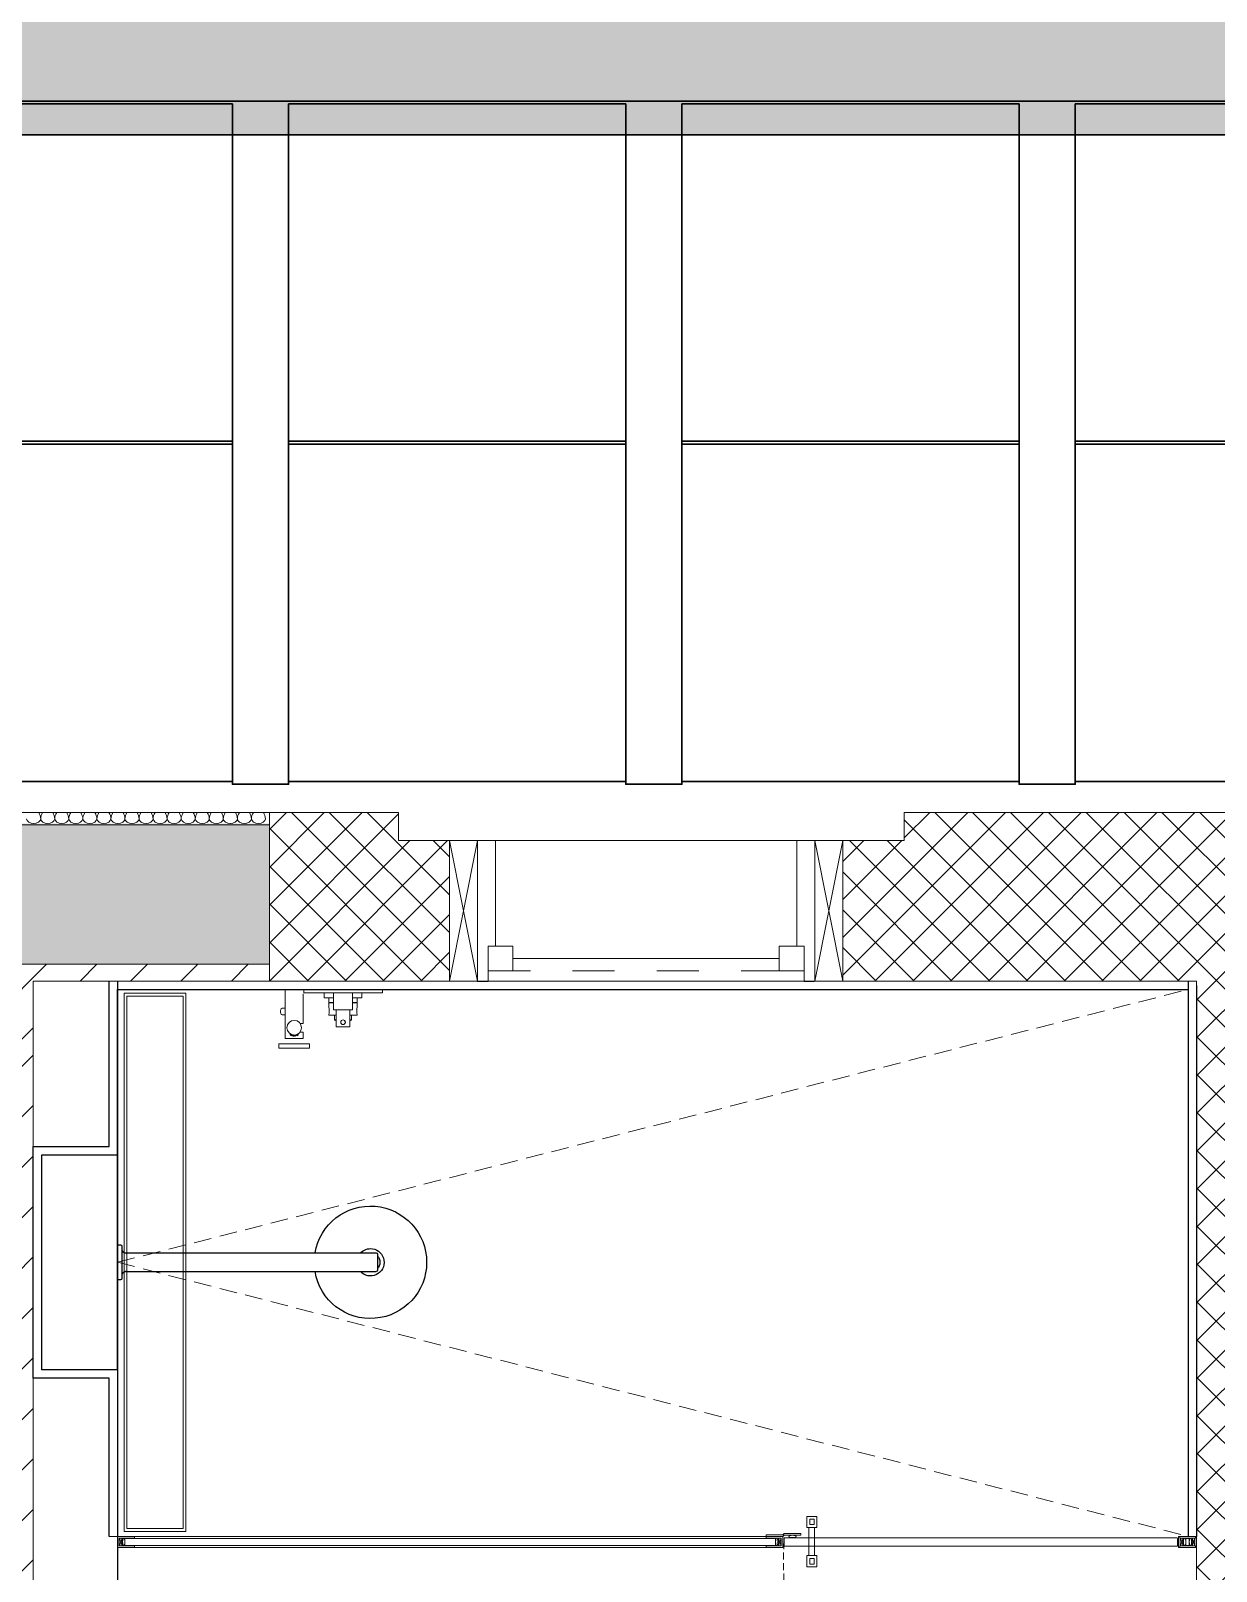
# Model space of a CAD drawing. Header units: millimetres. Extents: x -18512 to 101824, y -95768 to 52898.
# Drawn here: x 17984 to 20093, y -51722 to -48982 of the extents above; entities that cross this region are included whole.
import ezdxf

# ---------------------------------------------------------------- set-up
doc = ezdxf.new("R2010")
doc.units = ezdxf.units.MM
doc.header["$LTSCALE"] = 25
for name, pattern in [('Dash 3mm', [6, 3, -3]), ('DASHED', [0.75, 0.5, -0.25]), ('HIDDEN', [0.375, 0.25, -0.125])]:
    doc.linetypes.add(name, pattern=pattern)
doc.layers.get('0').update_dxf_attribs({"color": 254, "lineweight": 0})
for name, color, linetype, lineweight in [('027 Sanitry Ware', 1, 'Continuous', 0), ('1064-BP 01$0$Wall finish-plaster & paint', 240, 'Continuous', 5), ('A-DETL-INSL', 8, 'Continuous', 9), ('A-GLAZ', 6, 'Continuous', 9), ('A-GLAZ-FRAM', 6, 'Continuous', 18), ('A-GLAZ-GLAS', 6, 'Continuous', 18), ('A-TILES', 43, 'Continuous', 30), ('A200-1 Fine Outline', 8, 'Continuous', 9), ('A300-2 Openings', 4, 'Continuous', 15), ('Archi-frame', 253, 'Continuous', 9), ('I-WALL', 2, 'Continuous', 9), ('S-COLS', 6, 'Continuous', 9), ('X2$0$I-WALL', 2, 'Continuous', 18)]:
    doc.layers.add(name, color=color, linetype=linetype, lineweight=lineweight)
for name, color, linetype in [('1_Wall finish', 2, 'Continuous'), ('3_Sanitaryware', 2, 'Continuous'), ('4_Sanitaryware', 1, 'Continuous'), ('AR WALL HATCH', 8, 'Continuous'), ('Detail - interior', 9, 'Continuous')]:
    doc.layers.add(name, color=color, linetype=linetype)

# ---------------------------------------------------------------- blocks, each defined once
blk = doc.blocks.new('F  Fixed - 60 x 270-9060086-GROUND FLOOR PLAN')
at = {"layer": 'A-GLAZ', "linetype": 'Dash 3mm', "lineweight": 18}
for p, q in [((-281, 120), (281, 120)), ((-253.1, 120), (-281, 120)), ((-281, -112), (300, -112)), ((-247.8, -112), (-281, -112))]:
    blk.add_line(p, q, dxfattribs=at)
at = {"layer": 'A-GLAZ-FRAM'}
for p, q in [((-300, 139), (-281, 139)), ((-281, 139), (-281, 76)), ((281, 139), (281, 76)), ((298.9, 139), (281, 139)), ((-281, 120), (-237, 120)), ((-237, 120), (-237, 76)), ((237, 120), (237, 76)), ((281, 120), (237, 120)), ((-281, 76), (-237, 76)), ((-268, 76), (-268, -112)), ((237, 76), (281, 76)), ((268, 76), (268, -112)), ((-300, -112), (-268, -112)), ((300, -112), (268, -112))]:
    blk.add_line(p, q, dxfattribs=at)
at = {"layer": 'A-GLAZ-GLAS'}
blk.add_line((-237, 98), (237, 98), dxfattribs=at)
blk = doc.blocks.new('FGTH')
at = {"layer": '027 Sanitry Ware', "linetype": 'Continuous'}
for p, q in [((30542.7, 8929.3), (30542.7, 8789.3)), ((30542.7, 8929.3), (30548.7, 8929.3)), ((30548.7, 8929.3), (30548.7, 8789.3)), ((30557.7, 8892.8), (30548.7, 8892.8)), ((30557.7, 8876.3), (30557.7, 8892.8)), ((30565.7, 8884.3), (30557.7, 8884.3)), ((30565.7, 8884.3), (30565.7, 8876.3)), ((30566.2, 8882.3), (30565.7, 8882.3)), ((30566.2, 8884.3), (30566.2, 8876.3)), ((30573.9, 8884.3), (30566.2, 8884.3)), ((30588.2, 8884.3), (30587.5, 8884.3)), ((30588.2, 8884.3), (30588.2, 8871.3)), ((30578.7, 8876.3), (30548.7, 8876.3)), ((30578.7, 8876.3), (30578.7, 8842.3)), ((30578.9, 8868.3), (30578.7, 8868.3)), ((30578.7, 8850.3), (30578.9, 8850.3)), ((30578.9, 8871.3), (30578.9, 8847.3)), ((30608.9, 8871.3), (30578.9, 8871.3)), ((30596.8, 8874.3), (30588.2, 8874.3)), ((30596.8, 8874.3), (30596.8, 8871.3)), ((30597.3, 8871.3), (30597.3, 8873.9)), ((30608.9, 8871.3), (30608.9, 8847.3)), ((30548.7, 8842.3), (30578.7, 8842.3)), ((30548.7, 8825.8), (30557.7, 8825.8)), ((30557.7, 8825.8), (30557.7, 8842.3)), ((30557.7, 8834.3), (30565.7, 8834.3)), ((30565.7, 8842.3), (30565.7, 8834.3)), ((30565.7, 8836.3), (30566.2, 8836.3)), ((30566.2, 8842.3), (30566.2, 8834.3)), ((30566.2, 8834.3), (30573.9, 8834.3)), ((30578.9, 8847.3), (30608.9, 8847.3)), ((30587.5, 8834.3), (30588.2, 8834.3)), ((30588.2, 8847.3), (30588.2, 8834.3)), ((30588.2, 8844.3), (30596.8, 8844.3)), ((30596.8, 8847.3), (30596.8, 8844.3)), ((30597.3, 8844.7), (30597.3, 8847.3)), ((30542.7, 8789.3), (30548.7, 8789.3))]:
    blk.add_line(p, q, dxfattribs=at)
for radius in [4.15, 4]:
    blk.add_circle((30600.9, 8859.3), radius, dxfattribs=at)
for centre, radius, start, end in [((30580.7, 8919.5), 35.8, 259.0897, 280.9103), ((30596.8, 8873.8), 0.5, 14.8036, 90), ((30541.9, 8859.3), 57.3, 12.0993, 14.8036), ((30580.7, 8799.1), 35.8, 79.0897, 100.9103), ((30596.8, 8844.8), 0.5, 270, 345.1964), ((30541.9, 8859.3), 57.3, 345.1964, 347.9007)]:
    blk.add_arc(centre, radius, start, end, dxfattribs=at)
blk = doc.blocks.new('dfghdj')
at = {"layer": '4_Sanitaryware', "color": 8, "ltscale": 8}
for p, q in [((31019.7, 8990.6), (31019.5, 8990.2)), ((31027.6, 9000.5), (31022.4, 9000.5)), ((31027.6, 8938.5), (31027.6, 9000.5)), ((30565.3, 8984), (30565.3, 8955)), ((30575.1, 8986), (30646.1, 8986)), ((30653.3, 8986), (31012.6, 8986)), ((30646.1, 8953), (30575.1, 8953)), ((31012.6, 8953), (30653.3, 8953)), ((31022.4, 8938.5), (31027.6, 8938.5))]:
    blk.add_line(p, q, dxfattribs=at)
blk.add_arc((30577.7, 8969.5), 100, 9.5183, 350.4817, dxfattribs=at)
at = {"layer": '4_Sanitaryware', "color": 8, "ltscale": 64}
for centre, radius, start, end in [((30577.7, 8969.5), 24.3, 99.0197, 317.0898), ((30577.7, 8969.5), 24.3, 42.9102, 99.0197), ((31022.4, 8998.4), 2.07, 90, 180), ((30577.7, 8969.5), 16.8, 156.9261, 203.0739), ((30577.7, 8969.5), 16.8, 137.6005, 156.9261), ((30577.7, 8969.5), 16.8, 203.0739, 222.3995), ((30567.3, 8984), 2.07, 90, 180), ((30567.3, 8955), 2.07, 180, 270), ((31022.4, 8940.6), 2.07, 180, 270)]:
    blk.add_arc(centre, radius, start, end, dxfattribs=at)
at = {"layer": '4_Sanitaryware', "color": 8, "ltscale": 8}
for points, knots in [([(31019.3, 8989.8), (31019.3, 8989.8), (31019.1, 8989.5), (31018.7, 8988.9), (31018, 8988.1), (31016.9, 8987.2), (31015.5, 8986.5), (31014, 8986.1), (31013.1, 8986), (31012.6, 8986)], [0, 0, 0, 0, 0.025844, 0.165514, 0.296488, 0.48198, 0.717822, 0.853036, 1, 1, 1, 1]), ([(31019.4, 8990.1), (31019.4, 8990), (31019.3, 8989.8), (31019.1, 8989.4), (31018.8, 8989.1), (31018.7, 8989)], [0, 0, 0, 0, 0.078009, 0.801867, 1, 1, 1, 1]), ([(31018.7, 8989), (31018.9, 8989.2), (31019.1, 8989.6), (31019.3, 8989.9), (31019.4, 8990)], [0, 0, 0, 0, 0.704996, 1, 1, 1, 1]), ([(31020.4, 8993.8), (31020.4, 8993.5), (31020.3, 8992.9), (31020.2, 8992.1), (31019.9, 8991.2), (31019.6, 8990.4), (31019.3, 8989.9), (31019.2, 8989.8)], [0, 0, 0, 0, 0.229496, 0.417283, 0.613695, 0.920575, 1, 1, 1, 1]), ([(31020.4, 8998.4), (31020.4, 8998.3), (31020.4, 8998.1), (31020.4, 8996.4), (31020.4, 8993.7), (31020.4, 8990.1), (31020.4, 8985.7), (31020.4, 8980.6), (31020.4, 8975.2), (31020.4, 8971.4), (31020.4, 8969.5)], [0, 0, 0, 0, 0.124999, 0.249998, 0.374997, 0.499996, 0.624995, 0.749994, 0.874993, 1, 1, 1, 1]), ([(30567.3, 8986), (30567.4, 8986), (30567.6, 8986), (30569.3, 8986), (30571.7, 8986), (30574, 8986), (30575.1, 8986)], [0, 0, 0, 0, 0.250005, 0.5, 0.749994, 1, 1, 1, 1]), ([(30646.1, 8986), (30647.3, 8986), (30649.5, 8986), (30652, 8986), (30653.3, 8986)], [0, 0, 0, 0, 0.5, 1, 1, 1, 1]), ([(31020.4, 8969.5), (31020.4, 8967.6), (31020.4, 8963.8), (31020.4, 8958.4), (31020.4, 8953.3), (31020.4, 8948.9), (31020.4, 8945.3), (31020.4, 8942.6), (31020.4, 8940.9), (31020.4, 8940.7), (31020.4, 8940.6)], [0, 0, 0, 0, 0.125007, 0.250006, 0.375005, 0.500004, 0.625003, 0.750002, 0.875001, 1, 1, 1, 1]), ([(30575.1, 8953), (30574, 8953), (30571.7, 8953), (30569.3, 8953), (30567.6, 8953), (30567.4, 8953), (30567.3, 8953)], [0, 0, 0, 0, 0.250006, 0.5, 0.749995, 1, 1, 1, 1]), ([(30653.3, 8953), (30652, 8953), (30649.5, 8953), (30647.3, 8953), (30646.1, 8953)], [0, 0, 0, 0, 0.5, 1, 1, 1, 1]), ([(31012.6, 8953), (31013.4, 8952.9), (31014.7, 8952.8), (31016.4, 8952.1), (31017.6, 8951.2), (31018.3, 8950.5), (31018.6, 8950.1), (31018.7, 8950)], [0, 0, 0, 0, 0.2736339, 0.5177723, 0.7300565, 0.9063202, 1, 1, 1, 1]), ([(31012.6, 8953), (31013, 8953), (31013.6, 8952.9), (31014.6, 8952.7), (31015.5, 8952.4), (31016.6, 8951.9), (31017.7, 8951.1), (31018.6, 8950.2), (31019.2, 8949.3), (31019.7, 8948.5), (31020, 8947.7), (31020.2, 8946.9), (31020.3, 8946.1), (31020.4, 8945.5), (31020.4, 8945.2)], [0, 0, 0, 0, 0.0625135, 0.1249831, 0.1853865, 0.2500453, 0.3749136, 0.4998563, 0.58115, 0.6641166, 0.7499517, 0.8299762, 0.9064919, 1, 1, 1, 1]), ([(31018.7, 8950.1), (31018.9, 8949.8), (31019.1, 8949.5), (31019.3, 8949.2), (31019.3, 8949.2)], [0, 0, 0, 0, 0.841658, 1, 1, 1, 1]), ([(31018.7, 8950), (31018.8, 8949.9), (31019.1, 8949.6), (31019.4, 8948.9), (31019.9, 8948), (31020.1, 8947.2), (31020.3, 8946.8)], [0, 0, 0, 0, 0.062938, 0.292704, 0.604963, 1, 1, 1, 1])]:
    blk.add_open_spline(points, degree=3, knots=knots, dxfattribs=at)

msp = doc.modelspace()

# ---------------------------------------------------------------- hatches: boundary and pattern name
at = {"layer": 'A-TILES', "ltscale": 25}
h = msp.add_hatch(dxfattribs=at)
h.set_pattern_fill('HTREECRS', color=9, scale=1500, style=0, pattern_type=2)
h.set_pattern_definition([(113.19859, (-190814, 56110.64), (-1500.00002, 2999.99999), [114.237, -11309.423]), (156.80141, (-190709, 56065.64), (-7499.99998, 3000.00007), [114.237, -11309.423]), (68.19859, (-190739, 55990.64), (1499.99996, 4500), [80.7775, -7996.97]), (128.65981, (-190679, 55915.64), (-1500, 1500.00001), [96.047, -9508.6395]), (30.96376, (-190754, 55870.64), (4499.99997, 3000.00004), [87.464, -8658.964]), (90, (-190754, 55765.6), (-1500, -6e-13), [105, -1395]), (351.8699, (-190859, 55780.64), (1500, 2e-05), [106.066, -10500.536]), (50.19443, (-190934, 55690.64), (5999.99999, 7500.00001), [117.154, -11598.221]), (308.65981, (-190994, 55765.64), (1500, -1500.00001), [96.047, -9508.6395]), (30.96376, (-191069, 55720.64), (4499.99997, 3000.00004), [87.464, -8658.964]), (279.46232, (-191084, 55810.64), (1499.99998, -7500), [91.2414, -9032.902]), (1e-14, (-191174, 55810.6), (-7e-13, 1500), [90, -1410]), (243.43495, (-191129, 55900.64), (1e-05, -1500), [100.623, -3253.479]), (341.56505, (-191219, 55930.64), (1500, 1e-07), [94.868, -4648.548]), (218.65981, (-191144, 55990.64), (-1500.00001, -1500), [96.047, -9508.6395]), (315, (-191204, 56050.6), (1500, 2e-13), [84.853, -2036.4675]), (198.43495, (-191114, 56080.64), (-3000, -1500), [94.868, -4648.548]), (260.53768, (-191099, 56170.64), (1e-05, -1500), [91.2414, -9032.902]), (167.47119, (-190964, 56140.64), (-7499.99999, 1500.00004), [138.293, -13691.0235]), (215.53768, (-190859, 56215.64), (-5999.99999, -4500.00003), [129.035, -12774.453]), (113.19859, (-190154, 56845.64), (-1500.00002, 2999.99999), [114.237, -11309.423]), (156.80141, (-190049, 56800.64), (-7499.99998, 3000.00007), [114.237, -11309.423]), (68.19859, (-190079, 56725.64), (1499.99996, 4500), [80.7775, -7996.97]), (128.65981, (-190019, 56650.64), (-1500, 1500.00001), [96.047, -9508.6395]), (30.96376, (-190094, 56605.64), (4499.99997, 3000.00004), [87.464, -8658.964]), (90, (-190094, 56500.6), (-1500, -6e-13), [105, -1395]), (351.8699, (-190199, 56515.64), (1500, 2e-05), [106.066, -10500.536]), (50.19443, (-190274, 56425.64), (5999.99999, 7500.00001), [117.154, -11598.221]), (308.65981, (-190334, 56500.64), (1500, -1500.00001), [96.047, -9508.6395]), (30.96376, (-190409, 56455.64), (4499.99997, 3000.00004), [87.464, -8658.964]), (279.46232, (-190424, 56545.64), (1499.99998, -7500), [91.2414, -9032.902]), (1e-14, (-190514, 56545.6), (-7e-13, 1500), [90, -1410]), (243.43495, (-190469, 56635.64), (1e-05, -1500), [100.623, -3253.479]), (341.56505, (-190559, 56665.64), (1500, 1e-07), [94.868, -4648.548]), (218.65981, (-190484, 56725.64), (-1500.00001, -1500), [96.047, -9508.6395]), (315, (-190544, 56785.6), (1500, 2e-13), [84.853, -2036.4675]), (198.43495, (-190454, 56815.64), (-3000, -1500), [94.868, -4648.548]), (260.53768, (-190439, 56905.64), (1e-05, -1500), [91.2414, -9032.902]), (167.47119, (-190304, 56875.64), (-7499.99999, 1500.00004), [138.293, -13691.0235]), (215.53768, (-190199, 56950.64), (-5999.99999, -4500.00003), [129.035, -12774.453]), (113.19859, (-190941.5, 56740.64), (-1500.00002, 2999.99999), [57.118, -11366.541]), (156.80141, (-190889, 56718.14), (-7499.99998, 3000.00007), [57.118, -11366.541]), (68.19859, (-190904, 56680.64), (1499.99996, 4500), [40.389, -8037.3585]), (128.65981, (-190874, 56643.14), (-1500, 1500.00001), [48.023, -9556.663]), (30.96376, (-190911.5, 56620.64), (4499.99997, 3000.00004), [43.732, -8702.696]), (90, (-190911.5, 56568.1), (-1500, -6e-13), [52.5, -1447.5]), (351.8699, (-190964, 56575.64), (1500, 2e-05), [53.033, -10553.569]), (50.19443, (-191001.5, 56530.64), (5999.99999, 7500.00001), [58.577, -11656.798]), (308.65981, (-191031.5, 56568.14), (1500, -1500.00001), [48.023, -9556.663]), (30.96376, (-191069, 56545.64), (4499.99997, 3000.00004), [43.732, -8702.696]), (279.46232, (-191076.5, 56590.64), (1499.99998, -7500), [45.621, -9078.523]), (1e-14, (-191121.5, 56590.6), (-7e-13, 1500), [45, -1455]), (243.43495, (-191099, 56635.64), (1e-05, -1500), [50.3115, -3303.79]), (341.56505, (-191144, 56650.64), (1500, 1e-07), [47.434, -4695.982]), (218.65981, (-191106.5, 56680.64), (-1500.00001, -1500), [48.023, -9556.663]), (315, (-191136.5, 56710.6), (1500, 2e-13), [42.426, -2078.894]), (198.43495, (-191091.5, 56725.64), (-3000, -1500), [47.434, -4695.982]), (260.53768, (-191084, 56770.64), (1e-05, -1500), [45.621, -9078.523]), (167.47119, (-191016.5, 56755.64), (-7499.99999, 1500.00004), [69.147, -13760.17]), (215.53768, (-190964, 56793.14), (-5999.99999, -4500.00003), [64.5174, -12838.9705]), (113.19859, (-190221.5, 56350.64), (-1500.00002, 2999.99999), [57.118, -11366.541]), (156.80141, (-190169, 56328.14), (-7499.99998, 3000.00007), [57.118, -11366.541]), (68.19859, (-190184, 56290.64), (1499.99996, 4500), [40.389, -8037.3585]), (128.65981, (-190154, 56253.14), (-1500, 1500.00001), [48.023, -9556.663]), (30.96376, (-190191.5, 56230.64), (4499.99997, 3000.00004), [43.732, -8702.696]), (90, (-190191.5, 56178.1), (-1500, -6e-13), [52.5, -1447.5]), (351.8699, (-190244, 56185.64), (1500, 2e-05), [53.033, -10553.569]), (50.19443, (-190281.5, 56140.64), (5999.99999, 7500.00001), [58.577, -11656.798]), (308.65981, (-190311.5, 56178.14), (1500, -1500.00001), [48.023, -9556.663]), (30.96376, (-190349, 56155.64), (4499.99997, 3000.00004), [43.732, -8702.696]), (279.46232, (-190356.5, 56200.64), (1499.99998, -7500), [45.621, -9078.523]), (1e-14, (-190401.5, 56200.6), (-7e-13, 1500), [45, -1455]), (243.43495, (-190379, 56245.64), (1e-05, -1500), [50.3115, -3303.79]), (341.56505, (-190424, 56260.64), (1500, 1e-07), [47.434, -4695.982]), (218.65981, (-190386.5, 56290.64), (-1500.00001, -1500), [48.023, -9556.663]), (315, (-190416.5, 56320.6), (1500, 2e-13), [42.426, -2078.894]), (198.43495, (-190371.5, 56335.64), (-3000, -1500), [47.434, -4695.982]), (260.53768, (-190364, 56380.64), (1e-05, -1500), [45.621, -9078.523]), (167.47119, (-190296.5, 56365.64), (-7499.99999, 1500.00004), [69.147, -13760.17]), (215.53768, (-190244, 56403.14), (-5999.99999, -4500.00003), [64.5174, -12838.9705]), (1e-14, (-190289, 56275.6), (-7e-13, 1500), [0, -1500]), (90, (-190281.5, 56268.1), (-1500, -6e-13), [15, -1485]), (1e-14, (-190296.5, 56268.1), (-7e-13, 1500), [15, -1485]), (270, (-190296.5, 56283.1), (1500, 4e-13), [15, -1485]), (180, (-190281.5, 56283.1), (5e-13, -1500), [15, -1485]), (9.46232, (-190371.5, 56268.14), (7500, 1499.99998), [45.621, -9078.523]), (303.69007, (-190326.5, 56343.14), (1500, -1500), [54.083, -5354.244]), (344.0546, (-190379, 56305.64), (6000, -1500.00002), [54.601, -10865.564]), (33.69007, (-190364, 56223.14), (1500, 1500), [54.083, -5354.244]), (59.03624, (-190326.5, 56193.14), (1500.00002, 3000), [43.732, -8702.696]), (90, (-190281.5, 56178.1), (-1500, -6e-13), [52.5, -1447.5]), (139.398705, (-190221.5, 56208.14), (-8999.99995, 7500.00005), [69.147, -13760.17]), (171.8699, (-190206.5, 56268.14), (-1500, -2e-05), [53.033, -10553.569]), (30.96376, (-190259, 56290.64), (4499.99997, 3000.00004), [43.732, -8702.696]), (71.56505, (-190281.5, 56298.14), (-1e-07, 1500), [71.151, -4672.265]), (71.56505, (-191001.5, 56688.14), (-1e-07, 1500), [71.151, -4672.265]), (30.96376, (-190979, 56680.64), (4499.99997, 3000.00004), [43.732, -8702.696]), (171.8699, (-190926.5, 56658.14), (-1500, -2e-05), [53.033, -10553.569]), (139.398705, (-190941.5, 56598.14), (-8999.99995, 7500.00005), [69.147, -13760.17]), (90, (-191001.5, 56568.1), (-1500, -6e-13), [52.5, -1447.5]), (59.03624, (-191046.5, 56583.14), (1500.00002, 3000), [43.732, -8702.696]), (33.69007, (-191084, 56613.14), (1500, 1500), [54.083, -5354.244]), (344.0546, (-191099, 56695.64), (6000, -1500.00002), [54.601, -10865.564]), (303.69007, (-191046.5, 56733.14), (1500, -1500), [54.083, -5354.244]), (9.46232, (-191091.5, 56658.14), (7500, 1499.99998), [45.621, -9078.523]), (180, (-191001.5, 56673.1), (5e-13, -1500), [15, -1485]), (270, (-191016.5, 56673.1), (1500, 4e-13), [15, -1485]), (1e-14, (-191016.5, 56658.1), (-7e-13, 1500), [15, -1485]), (90, (-191001.5, 56658.1), (-1500, -6e-13), [15, -1485]), (1e-14, (-191009, 56665.6), (-7e-13, 1500), [0, -1500]), (71.56505, (-190274, 56740.64), (-1e-07, 1500), [142.3025, -4601.114]), (30.96376, (-190229, 56725.64), (4499.99997, 3000.00004), [87.464, -8658.964]), (171.8699, (-190124, 56680.64), (-1500, -2e-05), [106.066, -10500.536]), (139.398705, (-190154, 56560.64), (-8999.99995, 7500.00005), [138.293, -13691.0235]), (90, (-190274, 56500.6), (-1500, -6e-13), [105, -1395]), (59.03624, (-190364, 56530.64), (1500.00002, 3000), [87.464, -8658.964]), (33.69007, (-190439, 56590.64), (1500, 1500), [108.1665, -5300.16]), (344.0546, (-190469, 56755.64), (6000, -1500.00002), [109.202, -10810.963]), (303.69007, (-190364, 56830.64), (1500, -1500), [108.1665, -5300.16]), (9.46232, (-190454, 56680.64), (7500, 1499.99998), [91.2414, -9032.902]), (180, (-190274, 56710.6), (5e-13, -1500), [30, -1470]), (270, (-190304, 56710.6), (1500, 4e-13), [30, -1470]), (1e-14, (-190304, 56680.6), (-7e-13, 1500), [30, -1470]), (90, (-190274, 56680.6), (-1500, -6e-13), [30, -1470]), (1e-14, (-190289, 56695.6), (-7e-13, 1500), [0, -1500]), (1e-14, (-190949, 55960.6), (-7e-13, 1500), [0, -1500]), (90, (-190934, 55945.6), (-1500, -6e-13), [30, -1470]), (1e-14, (-190964, 55945.6), (-7e-13, 1500), [30, -1470]), (270, (-190964, 55975.6), (1500, 4e-13), [30, -1470]), (180, (-190934, 55975.6), (5e-13, -1500), [30, -1470]), (9.46232, (-191114, 55945.64), (7500, 1499.99998), [91.2414, -9032.902]), (303.69007, (-191024, 56095.64), (1500, -1500), [108.1665, -5300.16]), (344.0546, (-191129, 56020.64), (6000, -1500.00002), [109.202, -10810.963]), (33.69007, (-191099, 55855.64), (1500, 1500), [108.1665, -5300.16]), (59.03624, (-191024, 55795.64), (1500.00002, 3000), [87.464, -8658.964]), (90, (-190934, 55765.6), (-1500, -6e-13), [105, -1395]), (139.398705, (-190814, 55825.64), (-8999.99995, 7500.00005), [138.293, -13691.0235]), (171.8699, (-190784, 55945.64), (-1500, -2e-05), [106.066, -10500.536]), (30.96376, (-190889, 55990.64), (4499.99997, 3000.00004), [87.464, -8658.964]), (71.56505, (-190934, 56005.64), (-1e-07, 1500), [142.3025, -4601.114])])
h.paths.add_polyline_path([(33132.9, -49650.4), (33127.9, -49650.4), (33132.9, -49650.4)])
edge = h.paths.add_edge_path()
edge.add_line((33127.9, -49650.4), (33127.9, -49649.9))
edge.add_arc((33129.2, -49650.1), 1.34, 169.2713, 190.7287)
h.paths.add_polyline_path([(9942.3, -49007.4), (9942.3, -49107.4), (16778.1, -49107.4), (16778.1, -48207.4), (17778.1, -48207.4), (17778.1, -49107.4), (28557.3, -49107.4), (28557.3, -47996.3), (5573.6, -46618), (5561.7, -48723.4), (6141.2, -48723.4), (6141.2, -48395.2), (7141.2, -48395.2), (7141.2, -49007.4)])
h = msp.add_hatch(color=9, dxfattribs=at)
h.paths.add_polyline_path([(28657.3, -49167.4), (28657.3, -49107.4), (33808.1, -49107.4), (33808.1, -53381.9), (36462.9, -53381.9), (36462.9, -53441.9), (33764.1, -53441.9), (33764.1, -49167.4)])
h.paths.add_polyline_path([(28657.3, -50372.4), (28597.3, -50372.4), (28597.3, -49167.4), (9942.3, -49167.4), (9942.3, -49107.4), (28657.3, -49107.4)])
at = {"layer": 'AR WALL HATCH', "lineweight": 5, "ltscale": 25}
h = msp.add_hatch(dxfattribs=at)
h.set_pattern_fill('ANSI37', color=256, scale=15, style=0)
h.set_pattern_definition([(45, (15109.02, 35539.32), (-33.67596, 33.67596), []), (135, (15109.02, 35539.32), (-33.67596, -33.67596), [])])
h.paths.add_polyline_path([(18638.1, -50422.4), (18638.1, -50672.4), (18408.1, -50672.4), (18408.1, -50372.4), (18638.1, -50372.4)])
h.paths.add_polyline_path([(19428.6, -50422.4), (19428.6, -50672.4), (20058.1, -50672.4), (20058.1, -51962.4), (21558.1, -51962.4), (21558.1, -51291.7), (21658.1, -51291.7), (21696.4, -51291.6), (21758.1, -51291.6), (21758.1, -51192.4), (21558.1, -51192.4), (21558.1, -50372.4), (21388.1, -50372.4), (21388.1, -50672.4), (21458.1, -50672.4), (21458.1, -51712.4), (20308.1, -51712.4), (20308.1, -50672.4), (20388.1, -50672.4), (20388.1, -50372.4), (19538.1, -50372.4), (19538.1, -50422.4)])
h.paths.add_polyline_path([(18728.6, -50672.4), (18728.6, -50422.4), (18638.1, -50422.4), (18638.1, -50672.4)])
h = msp.add_hatch(dxfattribs=at)
h.set_pattern_fill('ANSI31', color=256, scale=20, style=0)
h.set_pattern_definition([(45, (15109.02, 35539.32), (-44.90128, 44.90128), [])])
h.paths.add_polyline_path([(17806.1, -50642.4), (17806.1, -50777.6), (17988.1, -50777.6), (17988.1, -50672.4), (18408.1, -50672.4), (18408.1, -50642.4)])
h = msp.add_hatch(dxfattribs=at)
h.set_pattern_fill('ANSI31', color=256, scale=20, style=0)
h.set_pattern_definition([(45, (14439.02, 35539.32), (-44.90128, 44.90128), [])])
h.paths.add_polyline_path([(17988.1, -53467.4), (17888.1, -53467.4), (17888.1, -50777.6), (17988.1, -50777.6)])
at = {"layer": 'S-COLS'}
msp.add_hatch(color=252, dxfattribs=at).paths.add_polyline_path([(17808.1, -50392.4), (18408.1, -50392.4), (18408.1, -50642.4), (17808.1, -50642.4), (17808.1, -50435.2)], flags=0)

# ---------------------------------------------------------------- linework, layer by layer
at = {"layer": '027 Sanitry Ware', "linetype": 'Continuous'}
for p, q in [((18436.3, -50687.4, 0), (18436.3, -50774.4, 0)), ((18468.3, -50747.6, 0), (18468.3, -50695.4, 0)), ((18436.3, -50720.4, 0), (18430.9, -50720.4, 0)), ((18430.9, -50732.4, 0), (18436.3, -50732.4, 0)), ((18445, -50766.2, 0), (18445, -50768.4, 0)), ((18447.5, -50769.3, 0), (18447.5, -50767.5, 0)), ((18449, -50767.9, 0), (18449, -50769.8, 0)), ((18449, -50768, 0), (18449, -50768, 0)), ((18455.5, -50769.8, 0), (18455.5, -50767.9, 0)), ((18457, -50767.5, 0), (18457, -50769.3, 0)), ((18459.5, -50768.4, 0), (18459.5, -50766.1, 0)), ((18468.3, -50747.6, 0), (18462.7, -50747.6, 0)), ((18462.7, -50763.1, 0), (18468.3, -50763.1, 0)), ((18468.3, -50774.4, 0), (18468.3, -50763.1, 0)), ((18479.8, -50784, 0), (18424.8, -50784, 0)), ((18424.8, -50784, 0), (18424.8, -50792, 0)), ((18479.8, -50792, 0), (18424.8, -50792, 0)), ((18468.3, -50774.4, 0), (18436.3, -50774.4, 0)), ((18450.7, -50768.3, 0), (18451.1, -50768.3, 0)), ((18451.5, -50770.1, 0), (18451.5, -50768.3, 0)), ((18452.2, -50768.4, 0), (18452.2, -50768.4, 0)), ((18452.2, -50768.4, 0), (18452.6, -50768.4, 0)), ((18452.4, -50768.4, 0), (18452.5, -50768.4, 0)), ((18452.6, -50768.3, 0), (18452.7, -50768.3, 0)), ((18452.6, -50768.3, 0), (18452.6, -50768.4, 0)), ((18452.7, -50768.3, 0), (18452.7, -50768.4, 0)), ((18452.7, -50768.4, 0), (18452.7, -50768.3, 0)), ((18452.7, -50768.4, 0), (18452.7, -50768.4, 0)), ((18453, -50768.3, 0), (18453, -50770.1, 0)), ((18479.8, -50792, 0), (18479.8, -50784, 0))]:
    msp.add_line(p, q, dxfattribs=at)
at = {"layer": '027 Sanitry Ware'}
for p, q in [((19382.6, -51624.5, 0), (19364.6, -51624.5, 0)), ((19364.6, -51624.5, 0), (19364.6, -51644.3, 0)), ((19382.6, -51644.3, 0), (19382.6, -51624.5, 0))]:
    msp.add_line(p, q, dxfattribs=at)
at = {"layer": '027 Sanitry Ware', "lineweight": 0}
for p, q in [((19364.6, -51644.3, 0), (19382.6, -51644.3, 0)), ((19368.3, -51694.1, 0), (19368.3, -51644.3, 0)), ((19368.3, -51644.3, 0), (19378.5, -51644.3, 0)), ((19377.5, -51629.5, 0), (19369.7, -51629.5, 0)), ((19369.7, -51629.5, 0), (19369.7, -51639.2, 0)), ((19369.7, -51639.2, 0), (19377.5, -51639.2, 0)), ((19377.5, -51639.2, 0), (19377.5, -51629.5, 0)), ((19378.5, -51644.3, 0), (19378.5, -51694.1, 0)), ((19364.6, -51714.5), (19364.6, -51694.1, 0)), ((19364.6, -51694.1, 0), (19382.6, -51694.1, 0)), ((19378.5, -51694.1, 0), (19368.3, -51694.1, 0)), ((19369.7, -51709.8), (19369.7, -51699.7)), ((19369.7, -51699.7), (19377.5, -51699.7)), ((19377.5, -51699.7), (19377.5, -51709.8)), ((19382.6, -51694.1, 0), (19382.6, -51714.5)), ((19382.6, -51714.5), (19364.6, -51714.5)), ((19377.5, -51709.8), (19369.7, -51709.8))]:
    msp.add_line(p, q, dxfattribs=at)
at = {"layer": '027 Sanitry Ware', "linetype": 'Continuous'}
msp.add_circle((18452.3, -50755.4, 0), 13, dxfattribs=at)
for centre, radius, start, end in [((18452.3, -50755.4, 0), 13, 284.4241, 291.3588), ((18453.1, -50750.6, 0), 19.5, 245.5682, 253.4323), ((18445.2, -50768.4, 0), 0.186, 178.5009, 232.0271), ((18452.3, -50755.4, 0), 15, 241.5563, 250.4601), ((18447.3, -50769.3, 0), 0.195, 259.094, 1.7193), ((18449.2, -50769.8, 0), 0.2, 180.054, 258.0129), ((18452.3, -50755.4, 0), 15, 258.107, 266.3192), ((18451.3, -50770.1, 0), 0.2, 266.3196, 0.9978), ((18453.2, -50770.1, 0), 0.2, 180, 273.6803), ((18452.3, -50755.4, 0), 15, 273.6803, 281.8918), ((18455.3, -50769.8, 0), 0.2, 281.8636, 359.9715), ((18451.5, -50750.6, 0), 19.5, 286.5676, 294.4321), ((18457.2, -50769.3, 0), 0.2, 180, 289.5397), ((18452.3, -50755.4, 0), 15, 289.5402, 298.4453), ((18459.3, -50768.4, 0), 0.2, 298.3789, 359.9284)]:
    msp.add_arc(centre, radius, start, end, dxfattribs=at)
msp.add_ellipse((18430.9, -50726.4, 0), major_axis=(0, 6), ratio=0.5, start_param=0, end_param=3.141593, dxfattribs=at)
for points, degree in [([(18447.5, -50767.5, 0), (18448.4, -50767.9, 0), (18449.4, -50768.1, 0)], 2), ([(18455.6, -50768, 0), (18455.6, -50768, 0), (18455.6, -50768, 0), (18455.6, -50768, 0)], 3), ([(18451.5, -50768.4, 0), (18451.9, -50768.4, 0), (18452.2, -50768.4, 0)], 2)]:
    msp.add_open_spline(points, degree=degree, dxfattribs=at)
for points, knots in [([(18449, -50769.8, 0), (18449, -50769.8, 0), (18449.1, -50769.8, 0), (18449.1, -50769.8, 0), (18449.1, -50769.9, 0), (18449.2, -50769.9, 0), (18449.3, -50769.9, 0), (18449.4, -50769.9, 0), (18449.5, -50769.9, 0), (18449.6, -50769.9, 0), (18449.7, -50769.9, 0), (18449.8, -50770, 0), (18450, -50770, 0), (18450.1, -50770, 0), (18450.2, -50770, 0), (18450.3, -50770, 0)], [0.7463446, 0.7463446, 0.7463446, 0.7463446, 0.7981014, 0.7981014, 0.7981014, 0.8505191, 0.8505191, 0.8505191, 0.9036629, 0.9036629, 0.9036629, 0.9577692, 0.9577692, 0.9577692, 1, 1, 1, 1]), ([(18450.3, -50770, 0), (18450.3, -50770, 0), (18450.4, -50770, 0), (18450.4, -50770, 0), (18450.5, -50770, 0), (18450.7, -50770.1, 0), (18450.8, -50770.1, 0), (18450.9, -50770.1, 0), (18451.1, -50770.1, 0), (18451.2, -50770.1, 0), (18451.3, -50770.1, 0), (18451.3, -50770.1, 0), (18451.4, -50770.1, 0), (18451.5, -50770.1, 0), (18451.5, -50770.1, 0), (18451.5, -50770.1, 0), (18451.5, -50770.1, 0), (18451.5, -50770.1, 0), (18451.5, -50770.1, 0)], [0, 0, 0, 0, 0.0120906, 0.0120906, 0.0120906, 0.0665081, 0.0665081, 0.0665081, 0.120446, 0.120446, 0.120446, 0.1740239, 0.1740239, 0.1740239, 0.2274634, 0.2274634, 0.2274634, 0.2460592, 0.2460592, 0.2460592, 0.2460592]), ([(18453, -50770.1, 0), (18453, -50770.1, 0), (18453, -50770.1, 0), (18453, -50770.1, 0), (18453, -50770.1, 0), (18453.1, -50770.1, 0), (18453.1, -50770.1, 0), (18453.2, -50770.1, 0), (18453.2, -50770.1, 0), (18453.3, -50770.1, 0), (18453.4, -50770.1, 0), (18453.5, -50770.1, 0), (18453.7, -50770.1, 0), (18453.8, -50770.1, 0), (18453.9, -50770.1, 0), (18454, -50770, 0), (18454.1, -50770, 0), (18454.2, -50770, 0), (18454.3, -50770, 0)], [0.7539405, 0.7539405, 0.7539405, 0.7539405, 0.7594173, 0.7594173, 0.7594173, 0.8128391, 0.8128391, 0.8128391, 0.8662498, 0.8662498, 0.8662498, 0.9196423, 0.9196423, 0.9196423, 0.9730805, 0.9730805, 0.9730805, 1, 1, 1, 1]), ([(18454.3, -50770, 0), (18454.3, -50770, 0), (18454.4, -50770, 0), (18454.5, -50770, 0), (18454.6, -50770, 0), (18454.7, -50770, 0), (18454.9, -50769.9, 0), (18455, -50769.9, 0), (18455.1, -50769.9, 0), (18455.2, -50769.9, 0), (18455.3, -50769.9, 0), (18455.4, -50769.9, 0), (18455.4, -50769.9, 0), (18455.5, -50769.8, 0), (18455.5, -50769.8, 0), (18455.5, -50769.8, 0), (18455.5, -50769.8, 0), (18455.5, -50769.8, 0), (18455.5, -50769.8, 0)], [0, 0, 0, 0, 0.0263859, 0.0263859, 0.0263859, 0.0805443, 0.0805443, 0.0805443, 0.1351276, 0.1351276, 0.1351276, 0.1895916, 0.1895916, 0.1895916, 0.2432269, 0.2432269, 0.2432269, 0.253724, 0.253724, 0.253724, 0.253724])]:
    msp.add_open_spline(points, degree=3, knots=knots, dxfattribs=at)
at = {"layer": '1064-BP 01$0$Wall finish-plaster & paint'}
msp.add_line((17988.1, -53467.4, 0), (17988.1, -50777.6), dxfattribs=at)
at = {"layer": '1_Wall finish'}
for p, q in [((20043.1, -50672.4, 0), (20043.1, -51660.1, 0)), ((20058.1, -50680.3, 0), (20058.1, -51660.1, 0))]:
    msp.add_line(p, q, dxfattribs=at)
at = {"layer": '1_Wall finish', "color": 2}
for p, q in [((18138.1, -50687.4, 0), (20043.1, -50687.4)), ((18123.1, -51660.1, 0), (18123.1, -51378.6, 0))]:
    msp.add_line(p, q, dxfattribs=at)
at = {"layer": '1_Wall finish', "color": 1}
msp.add_line((18138.1, -51363.6, 0), (18138.1, -50981.6, 0), dxfattribs=at)
at = {"layer": '1_Wall finish', "color": 2, "lineweight": 0}
msp.add_line((18153.6, -51660.1, 0), (18123.1, -51660.1, 0), dxfattribs=at)
at = {"layer": '1_Wall finish', "color": 2}
for points in [[(18123.1, -50966.6), (18123.1, -50672.4)], [(18138.1, -50981.6), (18138.1, -50687.4)]]:
    msp.add_lwpolyline(points, dxfattribs=at)
at = {"layer": '1_Wall finish', "color": 2, "elevation": 0}
msp.add_lwpolyline([(18138.1, -50672.4), (18138.1, -52738.4)], dxfattribs=at)
at = {"layer": '1_Wall finish', "elevation": 0}
for points in [[(18123.1, -51378.6), (17988.1, -51378.6), (17988.1, -50966.6), (18123.1, -50966.6)], [(18138.1, -51363.6), (18003.1, -51363.6), (18003.1, -50981.6), (18138.1, -50981.6)], [(18138.1, -51670.1), (18138.1, -52752.3), (17988.1, -52752.3), (17988.1, -53192.3), (18138.1, -53192.3), (18138.1, -53467.4)]]:
    msp.add_lwpolyline(points, dxfattribs=at)
at = {"layer": '3_Sanitaryware', "color": 1, "lineweight": 0, "elevation": 0}
for points in [[(18149.7, -50694), (18149.7, -51651.3), (18259.7, -51651.3), (18259.7, -50694)], [(18154.7, -50699), (18154.7, -51646.3), (18254.7, -51646.3), (18254.7, -50699)]]:
    msp.add_lwpolyline(points, close=True, dxfattribs=at)
at = {"layer": '4_Sanitaryware', "color": 1, "linetype": 'HIDDEN', "lineweight": 0, "ltscale": 5, "elevation": 0}
for points in [[(18138.1, -51172.6), (20043.1, -50687.4)], [(18138.1, -51172.6), (20043.1, -51660.1)]]:
    msp.add_lwpolyline(points, dxfattribs=at)
at = {"layer": 'A-DETL-INSL', "color": 1}
msp.add_lwpolyline([(18408.1, -50372.4), (17738.1, -50372.4), (17738.1, -50528.1)], dxfattribs=at)
at = {"layer": 'A-DETL-INSL'}
for points in [[(17976.2, -50384), (17976.2, -50387.9), (17988.7, -50396.8), (18001.2, -50387.9), (18001.2, -50384)], [(18001.2, -50384), (18001.2, -50380), (17999.7, -50376.2), (17997.7, -50372.4)], [(18004.7, -50372.4), (18002.7, -50376.2), (18001.2, -50380), (18001.2, -50384)], [(18001.2, -50384), (18001.2, -50387.9), (18013.7, -50396.8), (18026.2, -50387.9), (18026.2, -50384)], [(18026.2, -50384), (18026.2, -50380), (18024.7, -50376.2), (18022.7, -50372.4)], [(18029.7, -50372.4), (18027.7, -50376.2), (18026.2, -50380), (18026.2, -50384)], [(18026.2, -50384), (18026.2, -50387.9), (18038.7, -50396.8), (18051.2, -50387.9), (18051.2, -50384)], [(18051.2, -50384), (18051.2, -50380), (18049.7, -50376.2), (18047.7, -50372.4)], [(18054.7, -50372.4), (18052.7, -50376.2), (18051.2, -50380), (18051.2, -50384)], [(18051.2, -50384), (18051.2, -50387.9), (18063.7, -50396.8), (18076.2, -50387.9), (18076.2, -50384)], [(18076.2, -50384), (18076.2, -50380), (18074.7, -50376.2), (18072.7, -50372.4)], [(18079.7, -50372.4), (18077.7, -50376.2), (18076.2, -50380), (18076.2, -50384)], [(18076.2, -50384), (18076.2, -50387.9), (18088.7, -50396.8), (18101.2, -50387.9), (18101.2, -50384)], [(18101.2, -50384), (18101.2, -50380), (18099.7, -50376.2), (18097.7, -50372.4)], [(18104.7, -50372.4), (18102.7, -50376.2), (18101.2, -50380), (18101.2, -50384)], [(18101.2, -50384), (18101.2, -50387.9), (18113.7, -50396.8), (18126.2, -50387.9), (18126.2, -50384)], [(18126.2, -50384), (18126.2, -50380), (18124.7, -50376.2), (18122.7, -50372.4)], [(18129.7, -50372.4), (18127.7, -50376.2), (18126.2, -50380), (18126.2, -50384)], [(18126.2, -50384), (18126.2, -50387.9), (18138.7, -50396.8), (18151.2, -50387.9), (18151.2, -50384)], [(18151.2, -50384), (18151.2, -50380), (18149.7, -50376.2), (18147.7, -50372.4)], [(18154.7, -50372.4), (18152.7, -50376.2), (18151.2, -50380), (18151.2, -50384)], [(18151.2, -50384), (18151.2, -50387.9), (18163.7, -50396.8), (18176.2, -50387.9), (18176.2, -50384)], [(18176.2, -50384), (18176.2, -50380), (18174.7, -50376.2), (18172.7, -50372.4)], [(18179.7, -50372.4), (18177.7, -50376.2), (18176.2, -50380), (18176.2, -50384)], [(18176.2, -50384), (18176.2, -50387.9), (18188.7, -50396.8), (18201.2, -50387.9), (18201.2, -50384)], [(18201.2, -50384), (18201.2, -50380), (18199.7, -50376.2), (18197.7, -50372.4)], [(18204.7, -50372.4), (18202.7, -50376.2), (18201.2, -50380), (18201.2, -50384)], [(18201.2, -50384), (18201.2, -50387.9), (18213.7, -50396.8), (18226.2, -50387.9), (18226.2, -50384)], [(18226.2, -50384), (18226.2, -50380), (18224.7, -50376.2), (18222.7, -50372.4)], [(18229.7, -50372.4), (18227.7, -50376.2), (18226.2, -50380), (18226.2, -50384)], [(18226.2, -50384), (18226.2, -50387.9), (18238.7, -50396.8), (18251.2, -50387.9), (18251.2, -50384)], [(18251.2, -50384), (18251.2, -50380), (18249.7, -50376.2), (18247.7, -50372.4)], [(18254.7, -50372.4), (18252.7, -50376.2), (18251.2, -50380), (18251.2, -50384)], [(18251.2, -50384), (18251.2, -50387.9), (18263.7, -50396.8), (18276.2, -50387.9), (18276.2, -50384)], [(18276.2, -50384), (18276.2, -50380), (18274.7, -50376.2), (18272.7, -50372.4)], [(18279.7, -50372.4), (18277.7, -50376.2), (18276.2, -50380), (18276.2, -50384)], [(18276.2, -50384), (18276.2, -50387.9), (18288.7, -50396.8), (18301.2, -50387.9), (18301.2, -50384)], [(18301.2, -50384), (18301.2, -50380), (18299.7, -50376.2), (18297.7, -50372.4)], [(18304.7, -50372.4), (18302.7, -50376.2), (18301.2, -50380), (18301.2, -50384)], [(18301.2, -50384), (18301.2, -50387.9), (18313.7, -50396.8), (18326.2, -50387.9), (18326.2, -50384)], [(18326.2, -50384), (18326.2, -50380), (18324.7, -50376.2), (18322.7, -50372.4)], [(18329.7, -50372.4), (18327.7, -50376.2), (18326.2, -50380), (18326.2, -50384)], [(18326.2, -50384), (18326.2, -50387.9), (18338.7, -50396.8), (18351.2, -50387.9), (18351.2, -50384)], [(18351.2, -50384), (18351.2, -50380), (18349.7, -50376.2), (18347.7, -50372.4)], [(18354.7, -50372.4), (18352.7, -50376.2), (18351.2, -50380), (18351.2, -50384)], [(18351.2, -50384), (18351.2, -50387.9), (18363.7, -50396.8), (18376.2, -50387.9), (18376.2, -50384)], [(18376.2, -50384), (18376.2, -50380), (18374.7, -50376.2), (18372.7, -50372.4)], [(18379.7, -50372.4), (18377.7, -50376.2), (18376.2, -50380), (18376.2, -50384)], [(18376.2, -50384), (18376.2, -50387.9), (18388.7, -50396.8), (18401.2, -50387.9), (18401.2, -50384)], [(18401.2, -50384), (18401.2, -50380), (18399.7, -50376.2), (18397.7, -50372.4)]]:
    msp.add_open_spline(points, degree=3, dxfattribs=at)
at = {"layer": 'A-TILES', "color": 9, "ltscale": 25}
for points in [[(28657.3, -50372.4), (28657.3, -49107.4), (9942.3, -49107.4), (9942.3, -49167.4)], [(9942.3, -49167.4), (28597.3, -49167.4), (28597.3, -50372.4)]]:
    msp.add_lwpolyline(points, dxfattribs=at)
for points in [[(18342.3, -49112.4), (17742.3, -49112.4), (17742.3, -49712.4), (18342.3, -49712.4)], [(18442.3, -49112.4), (19042.3, -49112.4), (19042.3, -49712.4), (18442.3, -49712.4)], [(19742.3, -49112.4), (19142.3, -49112.4), (19142.3, -49712.4), (19742.3, -49712.4)], [(19842.3, -49112.4), (20442.3, -49112.4), (20442.3, -49712.4), (19842.3, -49712.4)], [(18342.3, -49167.4), (18342.3, -50322.4), (18442.3, -50322.4), (18442.3, -49167.4)], [(19042.3, -49167.4), (19042.3, -50322.4), (19142.3, -50322.4), (19142.3, -49167.4)], [(19742.3, -49167.4), (19742.3, -50322.4), (19842.3, -50322.4), (19842.3, -49167.4)], [(18342.3, -49717.4), (17742.3, -49717.4), (17742.3, -50317.4), (18342.3, -50317.4)], [(18442.3, -49717.4), (19042.3, -49717.4), (19042.3, -50317.4), (18442.3, -50317.4)], [(19742.3, -49717.4), (19142.3, -49717.4), (19142.3, -50317.4), (19742.3, -50317.4)], [(19842.3, -49717.4), (20442.3, -49717.4), (20442.3, -50317.4), (19842.3, -50317.4)]]:
    msp.add_lwpolyline(points, close=True, dxfattribs=at)
at = {"layer": 'A200-1 Fine Outline', "lineweight": 0}
for p, q in [((18168.1, -51660.1, 0), (19292.1, -51660.1, 0)), ((20028.1, -51660.1, 0), (20056.1, -51660.1, 0)), ((18168.1, -51680.1, 0), (19292.1, -51680.1, 0)), ((20028.1, -51680.1, 0), (20056.1, -51680.1, 0))]:
    msp.add_line(p, q, dxfattribs=at)
at = {"layer": 'A300-2 Openings', "color": 2, "lineweight": 0}
for p, q in [((18138.1, -51679.1, 0), (18138.1, -51661.1, 0)), ((18139.1, -51660.1, 0), (18168.1, -51660.1, 0)), ((18141.1, -51664.1, 0), (18141.1, -51676.1, 0)), ((18168.1, -51663.1, 0), (18142.1, -51663.1, 0)), ((18146.1, -51663.1, 0), (18146.1, -51677.1, 0)), ((19309.1, -51664.1, 0), (18151.1, -51664.1, 0)), ((18151.1, -51664.1, 0), (18151.1, -51676.1, 0)), ((18168.1, -51660.1, 0), (18168.1, -51663.1, 0)), ((19322.1, -51657.1, 0), (19292.1, -51657.1, 0)), ((19292.1, -51660.1, 0), (19292.1, -51657.1, 0)), ((19322.1, -51660.1, 0), (19292.1, -51660.1, 0)), ((19292.1, -51660.1, 0), (19292.1, -51663.1, 0)), ((19292.1, -51663.1, 0), (19318.1, -51663.1, 0)), ((19309.1, -51664.1, 0), (19309.1, -51676.1, 0)), ((19314.1, -51663.1, 0), (19314.1, -51677.1, 0)), ((19319.1, -51664.1, 0), (19319.1, -51676.1, 0)), ((19322.1, -51657.1, 0), (19324.1, -51655.1, 0)), ((19322.1, -51660.1, 0), (19324.1, -51658.1, 0)), ((19322.1, -51679.1, 0), (19322.1, -51661.1, 0)), ((19354.1, -51655.1, 0), (19324.1, -51655.1, 0)), ((19354.1, -51658.1, 0), (19324.1, -51658.1, 0)), ((19324.1, -51676.6, 0), (19324.1, -51663.6, 0)), ((19325.1, -51662.6, 0), (19354.1, -51662.6, 0)), ((19354.1, -51658.1, 0), (19354.1, -51655.1, 0)), ((19994.1, -51662.6, 0), (19354.1, -51662.6, 0)), ((20023.1, -51662.6, 0), (19994.1, -51662.6, 0)), ((20024.1, -51676.6, 0), (20024.1, -51663.6, 0)), ((20026.1, -51679.1, 0), (20026.1, -51661.1, 0)), ((20027.1, -51660.1, 0), (20056.1, -51660.1, 0)), ((20058.1, -51660.1, 0), (20028.1, -51660.1, 0)), ((20028.1, -51660.1, 0), (20028.1, -51663.1, 0)), ((20028.1, -51663.1, 0), (20054.1, -51663.1, 0)), ((20029.1, -51664.1, 0), (20029.1, -51676.1, 0)), ((20056.1, -51663.1, 0), (20030.1, -51663.1, 0)), ((20034.1, -51663.1, 0), (20034.1, -51677.1, 0)), ((20039.1, -51664.1, 0), (20045.1, -51664.1, 0)), ((20039.1, -51664.1, 0), (20039.1, -51676.1, 0)), ((20045.1, -51664.1, 0), (20045.1, -51676.1, 0)), ((20050.1, -51663.1, 0), (20050.1, -51677.1, 0)), ((20055.1, -51664.1, 0), (20055.1, -51676.1, 0)), ((20056.1, -51660.1, 0), (20056.1, -51663.1, 0)), ((20058.1, -51679.1, 0), (20058.1, -51661.1, 0)), ((18139.1, -51680.1, 0), (18168.1, -51680.1, 0)), ((18142.1, -51677.1, 0), (18146.1, -51677.1, 0)), ((18146.1, -51677.1, 0), (18168.1, -51677.1, 0)), ((19309.1, -51676.1, 0), (18151.1, -51676.1, 0)), ((18168.1, -51680.1, 0), (18168.1, -51677.1, 0)), ((19314.1, -51677.1, 0), (19292.1, -51677.1, 0)), ((19292.1, -51680.1, 0), (19292.1, -51677.1, 0)), ((19321.1, -51680.1, 0), (19292.1, -51680.1, 0)), ((19318.1, -51677.1, 0), (19314.1, -51677.1, 0)), ((19325.1, -51677.6, 0), (19354.1, -51677.6, 0)), ((19994.1, -51677.6, 0), (19354.1, -51677.6, 0)), ((20023.1, -51677.6, 0), (19994.1, -51677.6, 0)), ((20027.1, -51680.1, 0), (20056.1, -51680.1, 0)), ((20050.1, -51677.1, 0), (20028.1, -51677.1, 0)), ((20028.1, -51680.1, 0), (20028.1, -51677.1, 0)), ((20057.1, -51680.1, 0), (20028.1, -51680.1, 0)), ((20030.1, -51677.1, 0), (20034.1, -51677.1, 0)), ((20034.1, -51677.1, 0), (20056.1, -51677.1, 0)), ((20039.1, -51676.1, 0), (20045.1, -51676.1, 0)), ((20054.1, -51677.1, 0), (20050.1, -51677.1, 0)), ((20056.1, -51680.1, 0), (20056.1, -51677.1, 0))]:
    msp.add_line(p, q, dxfattribs=at)
at = {"layer": 'A300-2 Openings', "color": 1, "lineweight": 0}
for p, q in [((18141.4, -51676.8, 0), (18146.1, -51663.1, 0)), ((18146.1, -51677.1, 0), (18141.4, -51663.4, 0)), ((19318.8, -51676.8, 0), (19314.1, -51663.1, 0)), ((19314.1, -51677.1, 0), (19318.8, -51663.4, 0)), ((20029.4, -51676.8, 0), (20034.1, -51663.1, 0)), ((20034.1, -51677.1, 0), (20029.4, -51663.4, 0)), ((20054.8, -51676.8, 0), (20050.1, -51663.1, 0)), ((20050.1, -51677.1, 0), (20054.8, -51663.4, 0))]:
    msp.add_line(p, q, dxfattribs=at)
at = {"layer": 'A300-2 Openings', "color": 2, "lineweight": 0}
for centre, start, end in [((18139.1, -51661.1, 0), 90, 179.9999), ((18142.1, -51664.1, 0), 90, 180), ((19318.1, -51664.1, 0), 0, 90), ((19321.1, -51661.1, 0), 0.0001, 90), ((19325.1, -51663.6, 0), 90, 179.9999), ((20023.1, -51663.6, 0), 0.0001, 90), ((20027.1, -51661.1, 0), 90, 179.9999), ((20030.1, -51664.1, 0), 90, 180), ((20054.1, -51664.1, 0), 0, 90), ((20057.1, -51661.1, 0), 0.0001, 90), ((18139.1, -51679.1, 0), 179.9999, 270), ((18142.1, -51676.1, 0), 180, 270), ((19318.1, -51676.1, 0), 270, 0), ((19321.1, -51679.1, 0), 270, 0.0001), ((19325.1, -51676.6, 0), 179.9999, 270), ((20023.1, -51676.6, 0), 270, 0.0001), ((20027.1, -51679.1, 0), 179.9999, 270), ((20030.1, -51676.1, 0), 180, 270), ((20054.1, -51676.1, 0), 270, 0), ((20057.1, -51679.1, 0), 270, 0.0001)]:
    msp.add_arc(centre, 1, start, end, dxfattribs=at)
at = {"layer": 'A300-2 Openings', "color": 1, "lineweight": 0, "extrusion": (0, 0, -1)}
for centre, start_param, end_param in [((18149.1, -51670, 0), 1.570796326794263, 7.853981633973848), ((20037, -51670, 0), 1.570796326794809, 7.853981633974392)]:
    msp.add_ellipse(centre, major_axis=(0, -6.67), ratio=0.306216, start_param=start_param, end_param=end_param, dxfattribs=at)
at = {"layer": 'A300-2 Openings', "color": 1, "lineweight": 0}
for centre, major_axis in [((19311.1, -51670, 0), (0, 6.67)), ((19339.1, -51660.2, 0), (-6.67, 0)), ((20047.2, -51670, 0), (0, 6.67))]:
    msp.add_ellipse(centre, major_axis=major_axis, ratio=0.306216, dxfattribs=at)
at = {"layer": 'Archi-frame', "color": 252}
for points in [[(18778.6, -50422.4), (18728.6, -50422.4), (18728.6, -50672.4), (18778.6, -50672.4)], [(19378.6, -50422.4), (19428.6, -50422.4), (19428.6, -50672.4), (19378.6, -50672.4)]]:
    msp.add_lwpolyline(points, close=True, dxfattribs=at)
for points in [[(18778.6, -50672.4), (18728.6, -50422.4)], [(18728.6, -50672.4), (18778.6, -50422.4)], [(19378.6, -50672.4), (19428.6, -50422.4)], [(19378.6, -50422.4), (19428.6, -50672.4)]]:
    msp.add_lwpolyline(points, dxfattribs=at)
at = {"layer": 'Detail - interior', "color": 8, "linetype": 'DASHED', "lineweight": 0}
msp.add_arc((19987.7, -51706.5, 0), 664.6, 176.8593, 273.1405, dxfattribs=at)
at = {"layer": 'I-WALL'}
for p, q in [((18408.1, -50372.4), (18408.1, -50672.4)), ((20058.1, -50672.4), (18123.1, -50672.4, 0)), ((18538.1, -50672.4), (18408.1, -50672.4)), ((18538.1, -50672.4), (18638.1, -50672.4)), ((18638.1, -50672.4), (20058.1, -50672.4)), ((20058.1, -50672.4), (19158.1, -50672.4)), ((20058.1, -50672.4), (20058.1, -52177.4)), ((20058.1, -50672.4), (20058.1, -51572.4)), ((20058.1, -51678.8, 0), (20058.1, -50672.4)), ((17988.1, -50777.6, 0), (17988.1, -50777.6, 0))]:
    msp.add_line(p, q, dxfattribs=at)
for points in [[(18638.1, -50422.4), (18638.1, -50372.4), (18408.1, -50372.4)], [(20388.1, -50372.4), (19538.1, -50372.4), (19538.1, -50422.4), (18638.1, -50422.4)], [(18408.1, -50672.4), (17988.1, -50672.4), (17988.1, -53467.4)]]:
    msp.add_lwpolyline(points, dxfattribs=at)
at = {"layer": 'S-COLS', "color": 8}
for p, q in [((17808.1, -50394.3), (18408.1, -50394.3)), ((18408.1, -50392.4), (18408.1, -50642.4)), ((18408.1, -50642.4), (17808.1, -50642.4))]:
    msp.add_line(p, q, dxfattribs=at)
at = {"layer": 'X2$0$I-WALL'}
for p, q in [((18123.1, -50672.4, 0), (20058.1, -50672.4)), ((20058.1, -50672.4), (20058.1, -51679.4, 0)), ((17988.1, -53467.4), (17988.1, -50777.6))]:
    msp.add_line(p, q, dxfattribs=at)

# ---------------------------------------------------------------- block references
at = {"color": 6, "rotation": 269.9999999999999}
msp.add_blockref('FGTH', (9679.9, -20144.7, 0), dxfattribs=at)
at = {"color": 6, "xscale": -1}
msp.add_blockref('dfghdj', (49165.7, -60142.1, 0), dxfattribs=at)
at = {"layer": 'A-GLAZ', "xscale": -1, "rotation": 180}
msp.add_blockref('F  Fixed - 60 x 270-9060086-GROUND FLOOR PLAN', (19078.6, -50534.4), dxfattribs=at)

doc.saveas('drawing.dxf')
